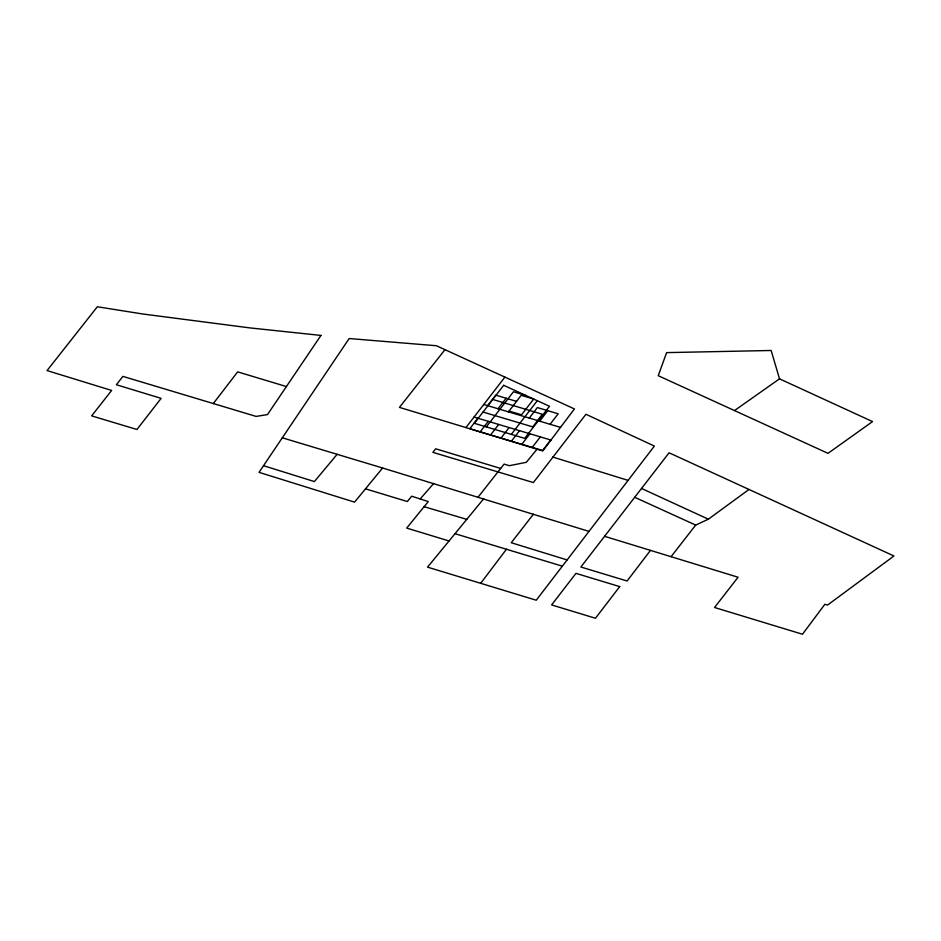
<?xml version="1.0" encoding="UTF-8"?>
<svg xmlns="http://www.w3.org/2000/svg" width="941" height="941" viewBox="0 0 941 941"><rect width="100%" height="100%" fill="white"/><g stroke="black" fill="none" stroke-linecap="round" stroke-linejoin="round"><path stroke-width="1.41" d="M588.995 531.394L382.599 468.006L354.581 502.129L259.034 472.347L349.17 338.525L436.424 345.747L574.433 408.935L542.722 450.915L399.443 407.382L444.975 349.664M483.686 498.754L427.543 567.141L536.252 600.217L654.383 446.069L585.937 414.275L533.371 482.557L432.86 452.339L435.707 448.798L500.671 468.453M480.698 583.314L506.446 549.25M650.478 550.367L627.094 580.997L580.868 567.023L669.075 452.786L893.95 555.978L827.527 605.087L824.892 604.263L802.473 634.234L714.548 607.498L738.073 577.233L604.581 536.311M213.301 403.548L237.661 371.871L286.417 386.563M465.924 427.579L504.905 377.106M477.887 418.239L469.771 428.731L542.651 450.492L550.767 440M487.614 405.642L495.719 395.138L516.538 401.36M480.192 431.848L488.297 421.345M498.024 408.747L506.129 398.243M486.321 426.896L513.457 391.762L525.948 395.491M490.602 434.954L498.706 424.45M508.434 411.852L521.208 395.314L533.7 399.043L521.537 414.793L509.046 411.064M501.012 438.059L509.116 427.555M511.316 434.354L537.311 400.69M511.422 441.164L519.526 430.672M529.254 418.075L537.358 407.571L558.189 413.793L550.085 424.285M521.832 444.281L529.936 433.777M539.663 421.18L547.78 410.676M532.241 447.387L540.346 436.883M533.441 514.174L511.245 542.734L567.117 559.93M671.062 556.684L695.693 525.09L708.361 519.197L748.989 489.461M478.157 497.048L504.117 464.078L509.304 465.701L526.313 462.313L537.064 449.198M449.033 540.969L406.7 528.089L428.284 501.565L411.688 496.201L407.335 501.529L365.496 488.838M337.149 454.315L314.388 481.557L263.515 465.701M420.192 498.953L433.648 483.521M734.545 410.535L779.513 378.835L872.542 421.58L828.009 453.339L658.241 375.706L666.616 352.616L771.149 350.487L779.513 378.835M424.12 506.693L466.771 519.361M492.766 399.455L542.322 414.252L532.771 426.896L483.039 412.052M483.756 404.489L560.495 427.39M474.029 417.086L550.932 440.047M282.312 437.8L382.599 468.006M455.009 533.688L562.342 566.176M552.685 457.032L628.082 480.38M634.705 497.295L695.693 525.09M641.527 488.461L708.361 519.197M320.94 335.419L267.479 414.593L256.093 416.404L122.895 376.388L116.39 384.74L161.123 398.361L136.951 429.484L91.642 415.875L111.638 390.444L47.05 370.578L97.335 306.766L142.479 313.953L249.965 327.915L320.94 335.419M619.719 586.608L595.453 618.249L551.602 604.922L575.963 573.363L619.719 586.608M503.694 385.304L474.335 423.321L524.713 438.365L549.497 406.277L503.694 385.304"/></g></svg>
